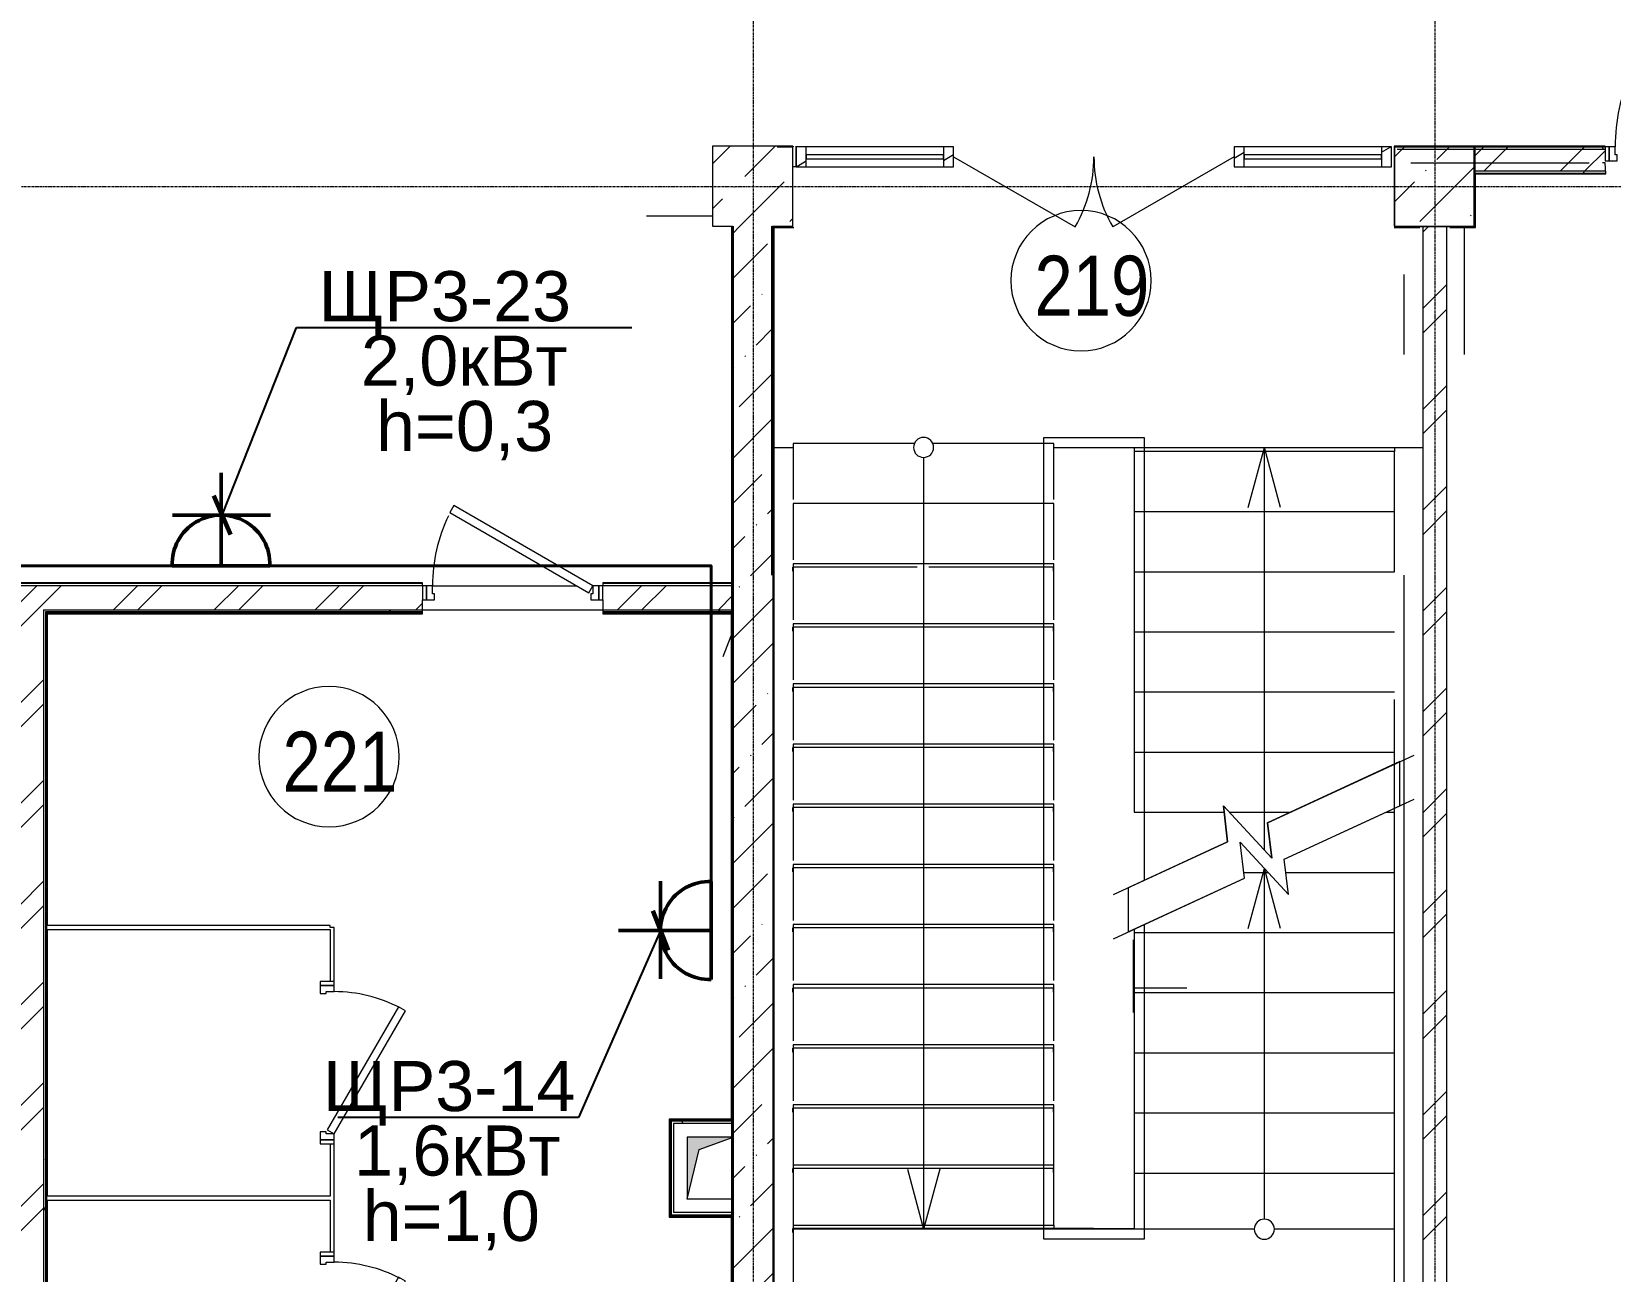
# Model space of a CAD drawing. Header units: metres. Extents: x 3659 to 143627, y -64119 to 51337.
# Drawn here: x 80463 to 88339, y -55696 to -49511 of the extents above; entities that cross this region are included whole.
import ezdxf

# ---------------------------------------------------------------- set-up
doc = ezdxf.new("R2010")
doc.units = ezdxf.units.M
doc.linetypes.add('ADSK_Линия сетки', pattern=[21, 12, -3, 3, -3])
for name, color, linetype, lineweight in [('A-AREA-IDEN', 7, 'Continuous', 9), ('A-DETL-GENF', 7, 'Continuous', 5), ('A-DETL-MBND', 7, 'Continuous', 5), ('A-DETL-THIN', 7, 'Continuous', 5), ('A-DOOR', 7, 'Continuous', 5), ('A-DOOR-FRAM', 7, 'Continuous', 13), ('A-FLOR', 7, 'Continuous', 5), ('A-GLAZ-CURT', 7, 'Continuous', 5), ('A-GLAZ-CWMG', 7, 'Continuous', 5), ('A-WALL', 7, 'Continuous', 5), ('A-WALL-PATT', 7, 'Continuous', 18), ('I-WALL', 7, 'Continuous', 5), ('S-COLS', 7, 'Continuous', 5), ('S-GRID', 7, 'Continuous', 9), ('Освещение', 1, 'Continuous', 50), ('Эл-свет раб.', 5, 'Continuous', 50), ('ЭЛ.сети', 5, 'Continuous', 100), ('ЭОМ', 7, 'Continuous', 40)]:
    doc.layers.add(name, color=color, linetype=linetype, lineweight=lineweight)
doc.layers.add('A-DETL', color=7, linetype='Continuous', lineweight=5, true_color=0x00a600)
doc.styles.add('GOST Common_I_1', font='ARIALN.TTF', dxfattribs={"height": 300})
doc.styles.add('STYLE1', font='arial.ttf', dxfattribs={"height": 250})
doc.styles.add('ГОСТ 2.304', font='CS_Gost2304.shx', dxfattribs={"width": 0.85})
doc.dimstyles.new('СПДС', dxfattribs={"dimscale": 100, "dimtxt": 2.5, "dimasz": 2.5, "dimexe": 1.25, "dimexo": 0.625, "dimtad": 1, "dimdec": 0, "dimrnd": 0.001, "dimtxsty": 'ГОСТ 2.304', "dimblk": 'OBLIQUE', "dimcen": 2.5, "dimdle": 2, "dimadec": 0, "dimazin": 2, "dimtfac": 0.75, "dimtdec": 0, "dimtmove": 1, "dimatfit": 3, "dimfxl": 1, "dimtolj": 1, "dimarcsym": 1})
pattern_1 = [(45, (0, 0), (84.19025, 308.69666), [396.875, -79.375, 3.353, -76.022])]
pattern_2 = [(45, (0, 0), (-251.4472, 251.4472), []), (45, (0, 381), (-251.4472, 251.4472), [])]
pattern_3 = [(0, (0, 0), (812.8, 203.2), [33.528, -576.072, 33.528, -576.072, -3251.2]), (0, (0, 0), (812.8, 203.2), [-1219.2, 33.528, -1185.672, 33.528, -576.072, -1422.4]), (0, (0, 0), (812.8, 203.2), [-3048, 33.528, -372.872, 33.528, -982.472]), (120, (304.8, 101.6), (-582.37636, 602.30545), [33.528, -576.072, 33.528, -576.072, -3251.2]), (120, (304.8, 101.6), (-582.37636, 602.30545), [-1219.2, 33.528, -1185.672, 33.528, -576.072, -1422.4]), (120, (304.8, 101.6), (-582.37636, 602.30545), [-3048, 33.528, -372.872, 33.528, -982.472]), (240, (406.4, 508), (-230.42364, -805.50545), [33.528, -576.072, 33.528, -576.072, -3251.2]), (240, (406.4, 508), (-230.42364, -805.50545), [-1219.2, 33.528, -1185.672, 33.528, -576.072, -1422.4]), (240, (406.4, 508), (-230.42364, -805.50545), [-3048, 33.528, -372.872, 33.528, -982.472])]
pattern_4 = [(50, (0, 0), (728.7365, -63.7558), [76.2, -838.2]), (355, (0, 0), (-140.9716, 764.2276), [60.96, -670.56]), (100.451, (60.7, -5.3), (587.77, 700.4668), [64.76, -712.36]), (46.184, (0, 203.2), (1084.316, -168.171), [114.3, -1257.3]), (96.636, (90.4, 189.2), (949.61, 989.71), [97.14, -1068.54]), (351.184, (0, 203.2), (949.62, 989.701), [91.44, -1005.84]), (21, (101.6, 152.4), (606.458, -409.0606), [76.2, -838.2]), (326, (101.6, 152.4), (247.2083, 736.753), [60.96, -670.56]), (71.451, (152.14, 118.3), (853.6683, 327.6855), [64.76, -712.36]), (37.5, (0, 0), (12.3547, 338.2201), [33.528, -628.904, 33.528, -647.192, -673.1]), (37.5, (0, 0), (12.3547, 338.2201), [-1343.152, 33.528, -639.572]), (7.5, (0, 0), (267.2789, 400.7221), [33.528, -354.584, 33.528, -613.664, -256.54]), (7.5, (0, 0), (267.2789, 400.7221), [-1035.304, 33.528, -223.012]), (327.5, (-226.57, 0), (542.3633, -22.91534), [33.528, -220.472, 33.528, -758.952, -1051.56]), (327.5, (-226.57, 0), (542.3633, -22.91534), [-1046.48, 33.528, -1018.032]), (317.5, (-328.17, 0), (592.517, 101.707), [33.528, -296.672, 33.528, -492.76, -746.76]), (317.5, (-328.17, 0), (592.517, 101.707), [-856.488, 33.528, -713.232])]
pattern_5 = [(0, (0, -600), (812.8, 203.2), [33.528, -576.072, 33.528, -576.072, -3251.2]), (0, (0, -600), (812.8, 203.2), [-1219.2, 33.528, -1185.672, 33.528, -576.072, -1422.4]), (0, (0, -600), (812.8, 203.2), [-3048, 33.528, -372.872, 33.528, -982.472]), (120, (304.8, -498.4), (-582.37636, 602.30545), [33.528, -576.072, 33.528, -576.072, -3251.2]), (120, (304.8, -498.4), (-582.37636, 602.30545), [-1219.2, 33.528, -1185.672, 33.528, -576.072, -1422.4]), (120, (304.8, -498.4), (-582.37636, 602.30545), [-3048, 33.528, -372.872, 33.528, -982.472]), (240, (406.4, -92), (-230.42364, -805.50545), [33.528, -576.072, 33.528, -576.072, -3251.2]), (240, (406.4, -92), (-230.42364, -805.50545), [-1219.2, 33.528, -1185.672, 33.528, -576.072, -1422.4]), (240, (406.4, -92), (-230.42364, -805.50545), [-3048, 33.528, -372.872, 33.528, -982.472])]

# ---------------------------------------------------------------- blocks, each defined once
blk = doc.blocks.new('Перекрытия 2 - Перекрытия 2-247100-2 этаж')
at = {"layer": 'A-FLOR', "lineweight": 20}
for p, q in [((53300, 2500), (53300, 2740.1)), ((53300, 2377.2), (53300, 2500)), ((53565.7, 2500), (53300, 2500))]:
    blk.add_line(p, q, dxfattribs=at)
blk = doc.blocks.new('Перекрытия 3 - Перекрытия 1-248223-2 этаж')
at = {"layer": 'A-FLOR', "lineweight": 20}
for p, q in [((51600, 4580), (51600, 4600)), ((52220.7, 4600), (51600, 4600)), ((52900, 4600), (52279.3, 4600)), ((52900, 4600), (52900, 4580)), ((51600, 4280), (51600, 4300)), ((52900, 4300), (51600, 4300)), ((52900, 4300), (52900, 4280)), ((51600, 3980), (51600, 4000)), ((52900, 4000), (51600, 4000)), ((52900, 4000), (52900, 3980)), ((51600, 3680), (51600, 3700)), ((52900, 3700), (51600, 3700)), ((52900, 3700), (52900, 3680)), ((51600, 3380), (51600, 3400)), ((52900, 3400), (51600, 3400)), ((52900, 3400), (52900, 3380)), ((51600, 3080), (51600, 3100)), ((52900, 3100), (51600, 3100)), ((52900, 3100), (52900, 3080)), ((51600, 2780), (51600, 2800)), ((52900, 2800), (51600, 2800)), ((52900, 2800), (52900, 2780)), ((51600, 2480), (51600, 2500)), ((52900, 2500), (51600, 2500)), ((52900, 2500), (52900, 2480)), ((51600, 2180), (51600, 2200)), ((52900, 2200), (51600, 2200)), ((52900, 2200), (52900, 2180)), ((51600, 1880), (51600, 1900)), ((52900, 1900), (51600, 1900)), ((52900, 1900), (52900, 1880)), ((51600, 1580), (51600, 1600)), ((52900, 1600), (51600, 1600)), ((52900, 1600), (52900, 1580)), ((51600, 1280), (51600, 1300)), ((53100, 1300), (51600, 1300))]:
    blk.add_line(p, q, dxfattribs=at)
blk = doc.blocks.new('Перекрытия 4 - Перекрытия 2-248267-2 этаж')
at = {"layer": 'A-FLOR', "lineweight": 20}
blk.add_line((53100, 1300), (53300, 1300), dxfattribs=at)
blk = doc.blocks.new('КДП АПК - КР_rvt-1-2 этаж')
at = {"layer": 'A-WALL-PATT', "lineweight": 20}
h = blk.add_hatch(dxfattribs=at)
h.set_pattern_fill('FP_137', color=256, style=0, pattern_type=2)
h.set_pattern_definition(pattern_1)
h.paths.add_polyline_path([(84037.5, -55945.6), (84162.7, -55945.6), (84162.7, -49845.6), (83962.7, -49845.6), (83962.7, -55945.6)], flags=0)
at = {"layer": 'S-COLS', "lineweight": 20}
h = blk.add_hatch(dxfattribs=at)
h.set_pattern_fill('FP_137', color=256, style=0, pattern_type=2)
h.set_pattern_definition(pattern_1)
h.paths.add_polyline_path([(84262.7, -49845.6), (84262.7, -49445.6), (83862.7, -49445.6), (83862.7, -49845.6), (84162.7, -49845.6)], flags=0)
h = blk.add_hatch(dxfattribs=at)
h.set_pattern_fill('FP_137', color=256, style=0, pattern_type=2)
h.set_pattern_definition(pattern_1)
h.paths.add_polyline_path([(87262.7, -49845.6), (87662.7, -49845.6), (87662.7, -49445.6), (87262.7, -49445.6)], flags=0)
at = {"layer": 'A-FLOR', "lineweight": 20}
for p, q in [((83862.7, -49795.6), (83532.7, -49795.6)), ((87612.7, -49845.6), (87612.7, -50485.6)), ((87312.7, -50485.6), (87312.7, -50085.6)), ((87312.7, -55945.6), (87312.7, -51585.6)), ((87262.7, -52205.6), (87262.7, -53165.2))]:
    blk.add_line(p, q, dxfattribs=at)
at = {"layer": 'I-WALL', "lineweight": 40}
for p, q in [((83962.7, -55945.6), (83962.7, -49845.6)), ((84162.7, -49845.6), (84162.7, -51585.6))]:
    blk.add_line(p, q, dxfattribs=at)
at = {"layer": 'S-COLS', "lineweight": 20}
for p, q in [((84262.7, -49445.6), (83862.7, -49445.6)), ((83862.7, -49445.6), (83862.7, -49845.6)), ((84262.7, -49845.6), (84262.7, -49445.6)), ((87662.7, -49445.6), (87262.7, -49445.6)), ((87262.7, -49445.6), (87262.7, -49845.6)), ((87662.7, -49845.6), (87662.7, -49445.6)), ((83862.7, -49845.6), (83962.7, -49845.6)), ((84162.7, -49845.6), (84262.7, -49845.6)), ((87262.7, -49845.6), (87662.7, -49845.6))]:
    blk.add_line(p, q, dxfattribs=at)
at = {"lineweight": 20}
for name in ['Перекрытия 3 - Перекрытия 1-248223-2 этаж', 'Перекрытия 2 - Перекрытия 2-247100-2 этаж', 'Перекрытия 4 - Перекрытия 2-248267-2 этаж']:
    blk.add_blockref(name, (32662.7, -56145.6), dxfattribs=at)
blk = doc.blocks.new('Системная панель - С остеклением-2292336-2 этаж')
at = {"layer": 'A-GLAZ-CURT', "lineweight": 13}
for p, q in [((342.5, 10), (-342.5, 10)), ((-342.5, 10), (-342.5, -10)), ((342.5, -10), (342.5, 10)), ((-342.5, -10), (342.5, -10))]:
    blk.add_line(p, q, dxfattribs=at)
blk = doc.blocks.new('Системная панель - С остеклением-1272919-2 этаж')
at = {"layer": 'A-GLAZ-CURT', "lineweight": 13}
for p, q in [((342.5, 10), (-342.5, 10)), ((-342.5, 10), (-342.5, -10)), ((342.5, -10), (342.5, 10)), ((-342.5, -10), (342.5, -10))]:
    blk.add_line(p, q, dxfattribs=at)
blk = doc.blocks.new('Прямоугольный импост - 50 x 100мм-V69-2 этаж')
at = {"layer": 'A-GLAZ-CWMG'}
h = blk.add_hatch(dxfattribs=at)
h.set_pattern_fill('FP_88', color=256, style=0, pattern_type=2)
h.set_pattern_definition([(150, (84277.65, 49535.64), (-60, -103.92305), [])])
h.paths.add_polyline_path([(-50, -50), (-50, 50), (0, 50), (0, -50)], flags=0)
at = {"layer": 'A-GLAZ-CWMG', "lineweight": 18}
for p, q in [((-50, -50), (-50, 50)), ((-50, 50), (0, 50)), ((0, 50), (0, -50)), ((0, -50), (-50, -50))]:
    blk.add_line(p, q, dxfattribs=at)
blk = doc.blocks.new('Прямоугольный импост - 50 x 100мм-1272820-2 этаж')
at = {"layer": 'A-GLAZ-CWMG'}
for p, q in [((85012.7, -49485.6), (84327.7, -49485.6)), ((84327.7, -49585.6), (85012.7, -49585.6))]:
    blk.add_line(p, q, dxfattribs=at)
blk = doc.blocks.new('Прямоугольный импост - 50 x 100мм-V70-2 этаж')
at = {"layer": 'A-GLAZ-CWMG'}
h = blk.add_hatch(dxfattribs=at)
h.set_pattern_fill('FP_89', color=256, style=0, pattern_type=2)
h.set_pattern_definition([(150, (86487.65, 49535.64), (-60, -103.92305), [])])
h.paths.add_polyline_path([(25, -50), (-25, -50), (-25, 50), (25, 50)], flags=0)
at = {"layer": 'A-GLAZ-CWMG', "lineweight": 18}
for p, q in [((-25, -50), (-25, 50)), ((-25, 50), (25, 50)), ((25, 50), (25, -50)), ((25, -50), (-25, -50))]:
    blk.add_line(p, q, dxfattribs=at)
blk = doc.blocks.new('Прямоугольный импост - 50 x 100мм-V71-2 этаж')
at = {"layer": 'A-GLAZ-CWMG'}
h = blk.add_hatch(dxfattribs=at)
h.set_pattern_fill('FP_90', color=256, style=0, pattern_type=2)
h.set_pattern_definition([(150, (85037.65, 49535.64), (-60, -103.92305), [])])
h.paths.add_polyline_path([(25, -50), (-25, -50), (-25, 50), (25, 50)], flags=0)
at = {"layer": 'A-GLAZ-CWMG', "lineweight": 18}
for p, q in [((-25, -50), (-25, 50)), ((-25, 50), (25, 50)), ((25, 50), (25, -50)), ((25, -50), (-25, -50))]:
    blk.add_line(p, q, dxfattribs=at)
blk = doc.blocks.new('Прямоугольный импост - 50 x 100мм-V72-2 этаж')
at = {"layer": 'A-GLAZ-CWMG'}
h = blk.add_hatch(dxfattribs=at)
h.set_pattern_fill('FP_91', color=256, style=0, pattern_type=2)
h.set_pattern_definition([(30, (-87247.65, 49535.64), (-60, 103.92305), [])])
h.paths.add_polyline_path([(0, -50), (0, 50), (-50, 50), (-50, -50)], flags=0)
at = {"layer": 'A-GLAZ-CWMG', "lineweight": 18}
for p, q in [((0, 50), (-50, 50)), ((-50, 50), (-50, -50)), ((0, -50), (0, 50)), ((-50, -50), (0, -50))]:
    blk.add_line(p, q, dxfattribs=at)
blk = doc.blocks.new('Дверь-Витраж-Двойная-Остекление - Ворота-Витраж-1278210-2 этаж')
at = {"layer": 'A-DOOR'}
for p, q in [((-700, 0), (-93.8, 350)), ((700, 0), (93.8, 350))]:
    blk.add_line(p, q, dxfattribs=at)
for centre, start, end in [((-700, 0), 0, 30), ((700, 0), 150, 180)]:
    blk.add_arc(centre, 700, start, end, dxfattribs=at)
blk = doc.blocks.new('AC_Дверь_Однопольная_ДеревяннаяВнутренняя_ГОСТ6629-88 - ДГ 21-9Л-1469641-2 этаж')
at = {"layer": 'A-DOOR', "lineweight": 13}
for p, q in [((-292.8, 460), (-312.8, 425.4)), ((-312.8, 425.4), (380, 25.4)), ((400, 60), (-292.8, 460)), ((380, 25.4), (400, 60))]:
    blk.add_line(p, q, dxfattribs=at)
at = {"layer": 'A-DOOR', "lineweight": 18}
for p, q in [((-430, 60), (-450, 60)), ((-450, 60), (-450, -10)), ((-430, -10), (-430, 60)), ((450, 60), (430, 60)), ((430, 60), (430, -10)), ((450, -10), (450, 60)), ((-450, -10), (-430, -10)), ((430, -10), (450, -10))]:
    blk.add_line(p, q, dxfattribs=at)
at = {"layer": 'A-DOOR'}
blk.add_arc((400, 60), 800, 154.09492, 180, dxfattribs=at)
at = {"layer": 'A-DOOR-FRAM'}
for p, q in [((-400, 60), (-430, 60)), ((-430, 60), (-430, -10)), ((-400, 20), (-400, 60)), ((-390, 20), (-400, 20)), ((-390, -10), (-390, 20)), ((400, 20), (390, 20)), ((390, 20), (390, -10)), ((430, 60), (400, 60)), ((400, 60), (400, 20)), ((430, -10), (430, 60)), ((-430, -10), (-390, -10)), ((390, -10), (430, -10))]:
    blk.add_line(p, q, dxfattribs=at)
blk = doc.blocks.new('AC_Дверь_Однопольная_ДеревяннаяВнутренняя_ГОСТ6629-88 - ДГ 21-10Л-2270753-2 этаж')
at = {"layer": 'A-DOOR', "lineweight": 13}
for p, q in [((-333.1, 495), (-353.1, 460.4)), ((455, 40), (-333.1, 495)), ((-353.1, 460.4), (435, 5.4)), ((435, 5.4), (455, 40))]:
    blk.add_line(p, q, dxfattribs=at)
at = {"layer": 'A-DOOR', "lineweight": 18}
for p, q in [((-485, 40), (-505, 40)), ((-505, 40), (-505, -30)), ((-485, -30), (-485, 40)), ((505, 40), (485, 40)), ((485, 40), (485, -30)), ((505, -30), (505, 40)), ((-505, -30), (-485, -30)), ((485, -30), (505, -30))]:
    blk.add_line(p, q, dxfattribs=at)
at = {"layer": 'A-DOOR'}
blk.add_arc((455, 40), 910, 155.73648, 180, dxfattribs=at)
at = {"layer": 'A-DOOR-FRAM'}
for p, q in [((-455, 40), (-485, 40)), ((-485, 40), (-485, -30)), ((-455, 0), (-455, 40)), ((-445, 0), (-455, 0)), ((-445, -30), (-445, 0)), ((455, 0), (445, 0)), ((445, 0), (445, -30)), ((485, 40), (455, 40)), ((455, 40), (455, 0)), ((485, -30), (485, 40)), ((-485, -30), (-445, -30)), ((445, -30), (485, -30))]:
    blk.add_line(p, q, dxfattribs=at)
blk = doc.blocks.new('AC_Дверь_Однопольная_ДеревяннаяВнутренняя_ГОСТ6629-88 - ДГ 21-8Л-1377427-2 этаж')
at = {"layer": 'A-DOOR', "lineweight": 18}
for p, q in [((-385, 60), (-405, 60)), ((-405, 60), (-405, -10)), ((-385, -10), (-385, 60)), ((385, 60), (385, -10)), ((405, 60), (385, 60)), ((405, -10), (405, 60)), ((-405, -10), (-385, -10)), ((385, -10), (405, -10))]:
    blk.add_line(p, q, dxfattribs=at)
at = {"layer": 'A-DOOR', "lineweight": 13}
for p, q in [((-335, 24.6), (-355, -10)), ((279.9, -330.4), (-335, 24.6)), ((-355, -10), (259.9, -365)), ((259.9, -365), (279.9, -330.4))]:
    blk.add_line(p, q, dxfattribs=at)
at = {"layer": 'A-DOOR'}
blk.add_arc((-355, -10), 710, 332.47162, 0, dxfattribs=at)
at = {"layer": 'A-DOOR-FRAM'}
for p, q in [((-385, 60), (-385, -10)), ((-345, 60), (-385, 60)), ((-355, -10), (-355, 30)), ((-355, 30), (-345, 30)), ((-345, 30), (-345, 60)), ((385, 60), (345, 60)), ((345, 60), (345, 30)), ((345, 30), (355, 30)), ((355, 30), (355, -10)), ((385, -10), (385, 60)), ((-385, -10), (-355, -10)), ((355, -10), (385, -10))]:
    blk.add_line(p, q, dxfattribs=at)
blk = doc.blocks.new('Розетка штепсельная с заземляющим контактом скрытой установки IP20')
at = {"layer": 'Эл-свет раб.', "ltscale": 0.3}
for p, q in [((191574.8, -246568.3), (191574.8, -246105.7)), ((191816.2, -246316.2), (191328.6, -246316.2)), ((191818.7, -246568.3), (191331, -246568.3))]:
    blk.add_line(p, q, dxfattribs=at)
at = {"layer": 'Эл-свет раб.', "ltscale": 0.3, "extrusion": (0, 0, -1)}
blk.add_ellipse((191574.8, -246560.1), major_axis=(-172.5, 172.5), ratio=1, start_param=5.464002, end_param=8.673165, dxfattribs=at)
blk = doc.blocks.new('_Oblique')
at = {"color": 0, "linetype": 'ByBlock', "lineweight": -2}
blk.add_line((-0.5, -0.5), (0.5, 0.5), dxfattribs=at)
blk = doc.blocks.new('ПСС_Марка_помещения - Имя_2_5мм-224473-2 этаж')
at = {"layer": 'A-AREA-IDEN'}
for start, end in [(360, 180), (180, 360)]:
    blk.add_arc((-0.074, 0.039), 3.5, start, end, dxfattribs=at)

msp = doc.modelspace()

# ---------------------------------------------------------------- hatches: boundary and pattern name
at = {"layer": 'A-DETL-GENF'}
msp.add_hatch(color=256, dxfattribs=at).paths.add_polyline_path([(83732.6532, -55336.4958), (83793.5085, -55088.0595), (83962.6532, -55026.4958), (83732.6532, -55026.4958), (83732.6532, -55206.0116)], flags=0)
at = {"layer": 'A-WALL-PATT', "lineweight": 5}
h = msp.add_hatch(dxfattribs=at)
h.set_pattern_fill('FP_40', color=256, style=0, pattern_type=2)
h.set_pattern_definition(pattern_5)
h.paths.add_polyline_path([(87641.4267, -50085.6443), (88312.6532, -50085.6443), (88312.6532, -50082.6443), (87261.596, -50082.6443), (87261.596, -50085.6443), (87342.6532, -50085.6443)], flags=0)
h.paths.add_polyline_path([(90960.1176, -50085.6443), (90960.1176, -50082.6443), (89322.6532, -50082.6443), (89322.6532, -50085.6443), (90956.2332, -50085.6443)], flags=0)
h = msp.add_hatch(dxfattribs=at)
h.set_pattern_fill('FP_40', color=256, style=0, pattern_type=2)
h.set_pattern_definition(pattern_5)
h.paths.add_polyline_path([(90730.5462, -50098.1443), (90956.2332, -50098.1443), (90956.2332, -50085.6443), (89322.6532, -50085.6443), (89322.6532, -50098.1443)], flags=0)
h.paths.add_polyline_path([(87342.6532, -50098.1443), (88312.6532, -50098.1443), (88312.6532, -50085.6443), (87275.1532, -50085.6443), (87275.1532, -50098.1443)], flags=0)
h = msp.add_hatch(dxfattribs=at)
h.set_pattern_fill('FP_1', color=256, style=0, pattern_type=2)
h.set_pattern_definition(pattern_2)
h.paths.add_polyline_path([(90730.5462, -50205.6443), (90925.158, -50205.6443), (90925.158, -50085.6443), (89322.6532, -50085.6443), (89322.6532, -50205.6443)], flags=0)
h.paths.add_polyline_path([(87662.6532, -50205.6443), (88312.6532, -50205.6443), (88312.6532, -50085.6443), (87662.6532, -50085.6443)], flags=0)
h = msp.add_hatch(dxfattribs=at)
h.set_pattern_fill('FP_40', color=256, style=0, pattern_type=2)
h.set_pattern_definition(pattern_3)
h.paths.add_polyline_path([(89319.6532, -50217.6443), (90925.158, -50217.6443), (90925.158, -50205.6443), (89319.6532, -50205.6443)], flags=0)
h.paths.add_polyline_path([(88315.6532, -50217.6443), (88315.6532, -50205.6443), (87663.096, -50205.6443), (87663.096, -50217.6443)], flags=0)
h = msp.add_hatch(dxfattribs=at)
h.set_pattern_fill('FP_40', color=256, style=0, pattern_type=2)
h.set_pattern_definition(pattern_3)
h.paths.add_polyline_path([(88315.6532, -50220.6443), (88315.6532, -50217.6443), (87663.096, -50217.6443), (87663.096, -50220.6443), (87666.096, -50220.6443)], flags=0)
h.paths.add_polyline_path([(90730.5462, -50220.6443), (90925.158, -50220.6443), (90925.158, -50217.6443), (89319.6532, -50217.6443), (89319.6532, -50220.6443)], flags=0)
h = msp.add_hatch(dxfattribs=at)
h.set_pattern_fill('FP_1', color=256, style=0, pattern_type=2)
h.set_pattern_definition(pattern_2)
h.paths.add_polyline_path([(87522.6532, -56585.6443), (87522.6532, -50485.6443), (87402.6532, -50485.6443), (87402.6532, -56585.6443)], flags=0)
h = msp.add_hatch(dxfattribs=at)
h.set_pattern_fill('FP_1', color=256, style=0, pattern_type=2)
h.set_pattern_definition(pattern_2)
h.paths.add_polyline_path([(83962.6532, -52395.6443), (83962.6532, -52275.6443), (83312.6532, -52275.6443), (83312.6532, -52395.6443), (83522.6007, -52395.6443)], flags=0)
h.paths.add_polyline_path([(76642.6532, -52395.6443), (79112.6532, -52395.6443), (79112.6532, -52275.6443), (76632.6532, -52275.6443), (76632.6532, -52395.6443)], flags=0)
h.paths.add_polyline_path([(81463.1878, -52395.6443), (82412.6532, -52395.6443), (82412.6532, -52275.6443), (80012.6532, -52275.6443), (80012.6532, -52395.6443), (80542.6532, -52395.6443)], flags=0)
h = msp.add_hatch(dxfattribs=at)
h.set_pattern_fill('FP_40', color=256, style=0, pattern_type=2)
h.set_pattern_definition(pattern_3)
h.paths.add_polyline_path([(81463.1878, -52263.6443), (82412.6532, -52263.6443), (82412.6532, -52260.6443), (80012.6532, -52260.6443), (80012.6532, -52263.6443), (80433.4813, -52263.6443)], flags=0)
h.paths.add_polyline_path([(83959.6532, -52263.6443), (83959.6532, -52260.6443), (83312.6532, -52260.6443), (83312.6532, -52263.6443), (83522.6007, -52263.6443)], flags=0)
h.paths.add_polyline_path([(78374.0683, -52263.6443), (79112.6532, -52263.6443), (79112.6532, -52260.6443), (78272.6663, -52260.6443), (78272.6663, -52263.6443)], flags=0)
h = msp.add_hatch(dxfattribs=at)
h.set_pattern_fill('FP_1', color=256, style=0, pattern_type=2)
h.set_pattern_definition(pattern_2)
h.paths.add_polyline_path([(80433.4813, -58585.4621), (80522.6532, -58585.4621), (80522.6532, -52395.6443), (80402.6532, -52395.6443), (80402.6532, -58585.4621)], flags=0)
h = msp.add_hatch(dxfattribs=at)
h.set_pattern_fill('FP_40', color=256, style=0, pattern_type=2)
h.set_pattern_definition(pattern_3)
h.paths.add_polyline_path([(80522.6532, -56275.6443), (80532.6532, -56275.6443), (80532.6532, -52395.6443), (80522.6532, -52395.6443), (80522.6532, -56270.6443)], flags=0)
h = msp.add_hatch(dxfattribs=at)
h.set_pattern_fill('FP_40', color=256, style=0, pattern_type=2)
h.set_pattern_definition(pattern_3)
h.paths.add_polyline_path([(82412.6532, -52405.6443), (82412.6532, -52395.6443), (80532.6532, -52395.6443), (80532.6532, -52405.6443), (81463.1878, -52405.6443)], flags=0)
h.paths.add_polyline_path([(83962.6532, -52405.6443), (83962.6532, -52395.6443), (83312.6532, -52395.6443), (83312.6532, -52405.6443), (83522.6007, -52405.6443)], flags=0)
h = msp.add_hatch(dxfattribs=at)
h.set_pattern_fill('FP_41', color=256, style=0, pattern_type=2)
h.set_pattern_definition(pattern_4)
h.paths.add_polyline_path([(80532.6532, -56275.6443), (80537.6532, -56275.6443), (80537.6532, -52405.6443), (80532.6532, -52405.6443), (80532.6532, -56270.6443)], flags=0)
h = msp.add_hatch(dxfattribs=at)
h.set_pattern_fill('FP_41', color=256, style=0, pattern_type=2)
h.set_pattern_definition(pattern_4)
h.paths.add_polyline_path([(83962.6532, -52410.6443), (83962.6532, -52405.6443), (83312.6532, -52405.6443), (83312.6532, -52410.6443), (83957.6532, -52410.6443)], flags=0)
h.paths.add_polyline_path([(82412.6532, -52410.6443), (82412.6532, -52405.6443), (80537.6532, -52405.6443), (80537.6532, -52410.6443), (81463.1878, -52410.6443)], flags=0)
h = msp.add_hatch(dxfattribs=at)
h.set_pattern_fill('FP_1', color=256, style=0, pattern_type=2)
h.set_pattern_definition(pattern_2)
h.paths.add_polyline_path([(80542.6532, -56270.6443), (80542.6532, -55340.6443), (80537.6532, -55340.6443), (80537.6532, -56270.6443)], flags=0)
h.paths.add_polyline_path([(80537.6532, -55320.6443), (80542.6532, -55320.6443), (80542.6532, -53990.6443), (80537.6532, -53990.6443), (80537.6532, -55206.0116)], flags=0)
h.paths.add_polyline_path([(80542.6532, -53970.6443), (80542.6532, -52410.6443), (80537.6532, -52410.6443), (80537.6532, -53970.6443)], flags=0)
h = msp.add_hatch(dxfattribs=at)
h.set_pattern_fill('FP_1', color=256, style=0, pattern_type=2)
h.set_pattern_definition(pattern_2)
h.paths.add_polyline_path([(83957.6532, -52415.6443), (83957.6532, -52410.6443), (83312.6532, -52410.6443), (83312.6532, -52415.6443), (83952.6532, -52415.6443)], flags=0)
h.paths.add_polyline_path([(82412.6532, -52415.6443), (82412.6532, -52410.6443), (80542.6532, -52410.6443), (80542.6532, -52415.6443), (81463.1878, -52415.6443)], flags=0)
h = msp.add_hatch(dxfattribs=at)
h.set_pattern_fill('FP_1', color=256, style=0, pattern_type=2)
h.set_pattern_definition(pattern_2)
h.paths.add_polyline_path([(83952.6532, -54941.4958), (83957.6532, -54941.4958), (83957.6532, -52415.6443), (83952.6532, -52415.6443), (83952.6532, -54936.4958)], flags=0)
h = msp.add_hatch(dxfattribs=at)
h.set_pattern_fill('FP_41', color=256, style=0, pattern_type=2)
h.set_pattern_definition(pattern_4)
h.paths.add_polyline_path([(83957.6532, -54946.4958), (83962.6532, -54946.4958), (83962.6532, -52410.6443), (83957.6532, -52410.6443), (83957.6532, -54941.4958)], flags=0)
h = msp.add_hatch(dxfattribs=at)
h.set_pattern_fill('FP_1', color=256, style=0, pattern_type=2)
h.set_pattern_definition(pattern_2)
h.paths.add_polyline_path([(83647.6532, -55421.4958), (83647.6532, -54941.4958), (83642.6532, -54936.4958), (83642.6532, -55421.4958)], flags=0)
h = msp.add_hatch(dxfattribs=at)
h.set_pattern_fill('FP_1', color=256, style=0, pattern_type=2)
h.set_pattern_definition(pattern_2)
h.paths.add_polyline_path([(83952.6532, -54941.4958), (83952.6532, -54936.4958), (83642.6532, -54936.4958), (83647.6532, -54941.4958)], flags=0)
h = msp.add_hatch(dxfattribs=at)
h.set_pattern_fill('FP_41', color=256, style=0, pattern_type=2)
h.set_pattern_definition(pattern_4)
h.paths.add_polyline_path([(83647.6532, -55416.4958), (83652.6532, -55415.4958), (83652.6532, -54946.4958), (83647.6532, -54941.4958), (83647.6532, -55206.0116)], flags=0)
h = msp.add_hatch(dxfattribs=at)
h.set_pattern_fill('FP_40', color=256, style=0, pattern_type=2)
h.set_pattern_definition(pattern_3)
h.paths.add_polyline_path([(83665.1532, -54957.9958), (83962.6532, -54957.9958), (83962.6532, -54945.4958), (83653.6532, -54946.4958)], flags=0)
h = msp.add_hatch(dxfattribs=at)
h.set_pattern_fill('FP_1', color=256, style=0, pattern_type=2)
h.set_pattern_definition(pattern_2)
h.paths.add_polyline_path([(83642.6532, -55426.4958), (83957.6532, -55426.4958), (83957.6532, -55421.4958), (83642.6532, -55421.4958)], flags=0)
h = msp.add_hatch(dxfattribs=at)
h.set_pattern_fill('FP_1', color=256, style=0, pattern_type=2)
h.set_pattern_definition(pattern_2)
h.paths.add_polyline_path([(83957.6532, -56580.6443), (83957.6532, -55426.4958), (83952.6532, -55426.4958), (83952.6532, -56580.6443)], flags=0)
h = msp.add_hatch(dxfattribs=at)
h.set_pattern_fill('FP_41', color=256, style=0, pattern_type=2)
h.set_pattern_definition(pattern_4)
h.paths.add_polyline_path([(83957.6532, -56585.6443), (83962.6532, -56585.6443), (83962.6532, -55421.4958), (83957.6532, -55421.4958), (83957.6532, -56580.6443)], flags=0)

# ---------------------------------------------------------------- linework, layer by layer
at = {"layer": 'A-DETL', "color": 7, "lineweight": 18}
for p, q in [((86532.2684, -51885.6443), (86612.6532, -51585.6443)), ((86612.6532, -53594.6922), (86612.6532, -51585.6443)), ((86693.038, -51885.6443), (86612.6532, -51585.6443)), ((84912.6532, -51635.6443), (84912.6532, -55485.6443)), ((86628.3331, -53458.5055), (87359.6532, -53120.3437)), ((86429.4426, -53552.6453), (86408.0638, -53373.9194)), ((86408.0638, -53373.9194), (86649.3617, -53634.3044)), ((86712.2735, -53640.0379), (87359.6532, -53340.69)), ((86649.3617, -53634.3044), (86628.3331, -53458.5055)), ((85859.8664, -53816.0169), (86429.4426, -53552.6453)), ((86513.383, -53734.1777), (86492.0043, -53555.4518)), ((86492.0043, -53555.4518), (86733.3021, -53815.8368)), ((86532.2684, -53985.6443), (86612.6532, -53685.6443)), ((86612.6532, -55435.6443), (86612.6532, -53685.6443)), ((86693.038, -53985.6443), (86612.6532, -53685.6443)), ((86733.3021, -53815.8368), (86712.2735, -53640.0379)), ((85859.8664, -54036.3632), (86513.383, -53734.1777)), ((84832.2684, -55185.6443), (84912.6532, -55485.6443)), ((84993.038, -55185.6443), (84912.6532, -55485.6443)), ((86562.6532, -55485.6443), (84262.6532, -55485.6443)), ((84262.6532, -55485.6443), (84262.6532, -56585.6443)), ((87262.6532, -55485.6443), (86662.6532, -55485.6443)), ((87262.6532, -56585.6443), (87262.6532, -55485.6443))]:
    msp.add_line(p, q, dxfattribs=at)
for centre, start, end in [((84912.6532, -51585.6443), 0, 180), ((84912.6532, -51585.6443), 180, 0), ((86612.6532, -55485.6443), 360, 180), ((86612.6532, -55485.6443), 180, 0)]:
    msp.add_arc(centre, 50, start, end, dxfattribs=at)
at = {"layer": 'A-DETL-MBND'}
for p, q in [((85962.6338, -51585.6443), (85962.6338, -51605.5798)), ((87262.6338, -51585.6443), (87262.6338, -51605.5798)), ((87262.6338, -51605.5798), (85962.6338, -51605.5798))]:
    msp.add_line(p, q, dxfattribs=at)
at = {"layer": 'A-DETL-THIN'}
for p, q in [((85512.6532, -51535.6443), (86012.6532, -51535.6443)), ((85512.6532, -55535.6443), (85512.6532, -51535.6443)), ((86012.6532, -51535.6443), (86012.6532, -53745.3684)), ((86012.6532, -53965.7147), (86012.6532, -55535.6443)), ((83732.6532, -55026.4958), (83732.6532, -55336.4958)), ((83962.6532, -55026.4958), (83732.6532, -55026.4958)), ((83793.5085, -55088.0595), (83962.6532, -55026.4958)), ((83732.6532, -55336.4958), (83793.5085, -55088.0595)), ((86012.6532, -55535.6443), (85512.6532, -55535.6443))]:
    msp.add_line(p, q, dxfattribs=at)
at = {"layer": 'A-DETL-THIN', "color": 7, "true_color": 0xffffff}
for p, q in [((87289.3653, -53152.8447), (86628.3331, -53458.5055)), ((87289.3653, -53373.1911), (87289.3653, -53152.8447)), ((86649.3617, -53634.3044), (86408.0638, -53373.9194)), ((86408.0638, -53373.9194), (86429.4426, -53552.6453)), ((86712.2735, -53640.0379), (87289.3653, -53373.1911)), ((86628.3331, -53458.5055), (86649.3617, -53634.3044)), ((86429.4426, -53552.6453), (85932.6532, -53782.3603)), ((86513.383, -53734.1777), (86492.0043, -53555.4518)), ((86492.0043, -53555.4518), (86733.3021, -53815.8368)), ((86733.3021, -53815.8368), (86712.2735, -53640.0379)), ((85932.6532, -54002.7067), (86513.383, -53734.1777)), ((85932.6532, -53782.3603), (85932.6532, -54002.7067))]:
    msp.add_line(p, q, dxfattribs=at)
at = {"layer": 'A-FLOR', "lineweight": 18}
for p, q in [((87263.096, -50485.6443), (87263.096, -50085.6443)), ((87662.6532, -50205.6443), (87662.6532, -50485.6443)), ((87534.6532, -50485.6443), (87522.6532, -50485.6443)), ((84165.6532, -51585.6443), (84262.6532, -51585.6443)), ((84867.2809, -51565.6443), (84262.6712, -51565.6443)), ((84262.6712, -51565.6443), (84262.6712, -51845.6443)), ((85562.6712, -51565.6443), (84958.0255, -51565.6443)), ((85562.6712, -51845.6443), (85562.6712, -51565.6443)), ((85562.6712, -51585.6443), (87402.6532, -51585.6443)), ((85962.634, -51605.5798), (85962.634, -51905.5671)), ((87262.634, -51905.5671), (87262.634, -51605.5798)), ((85562.6712, -51865.6443), (84262.6712, -51865.6443)), ((84262.6712, -51865.6443), (84262.6712, -52145.6443)), ((85562.6712, -52145.6443), (85562.6712, -51865.6443)), ((85962.634, -51905.5671), (87262.634, -51905.5671)), ((85962.634, -51905.5671), (85962.634, -52205.5573)), ((87262.634, -52205.5573), (87262.634, -51905.5671)), ((85562.6734, -52165.6541), (84262.6734, -52165.6541)), ((84262.6734, -52165.6541), (84262.6734, -52445.6443)), ((85562.6734, -52445.6443), (85562.6734, -52165.6541)), ((85962.634, -52205.5573), (87262.634, -52205.5573)), ((85962.6362, -52205.5573), (85962.6362, -52505.5476)), ((82462.6532, -52275.6443), (83182.6532, -52275.6443)), ((82462.6532, -52275.6443), (83182.6532, -52275.6443)), ((85562.6712, -52465.6443), (84262.6712, -52465.6443)), ((84262.6712, -52465.6443), (84262.6712, -52745.6443)), ((85562.6712, -52745.6443), (85562.6712, -52465.6443)), ((85962.6362, -52505.5476), (87262.6362, -52505.5476)), ((85962.6385, -52505.5476), (85962.6385, -52805.5573)), ((85562.6689, -52765.6541), (84262.6689, -52765.6541)), ((84262.6689, -52765.6541), (84262.6689, -53045.6443)), ((85562.6689, -53045.6443), (85562.6689, -52765.6541)), ((85962.6385, -52805.5573), (87262.6385, -52805.5573)), ((85962.6407, -52805.5573), (85962.6407, -53105.5476)), ((85562.6667, -53065.6443), (84262.6667, -53065.6443)), ((84262.6667, -53065.6443), (84262.6667, -53345.6443)), ((85562.6667, -53345.6443), (85562.6667, -53065.6443)), ((85962.6407, -53105.5476), (87262.6407, -53105.5476)), ((85962.643, -53105.5476), (85962.643, -53405.5573)), ((85562.6644, -53365.6541), (84262.6644, -53365.6541)), ((84262.6644, -53365.6541), (84262.6644, -53645.6443)), ((85562.6644, -53645.6443), (85562.6644, -53365.6541)), ((87262.643, -53405.5573), (87262.643, -53385.5475)), ((85962.643, -53405.5573), (86411.8483, -53405.5573)), ((86437.3826, -53405.5573), (86742.8406, -53405.5573)), ((87219.369, -53405.5573), (87262.643, -53405.5573)), ((87262.6452, -53705.5573), (87262.6452, -53405.5573)), ((85562.6622, -53665.6443), (84262.6622, -53665.6443)), ((84262.6622, -53665.6443), (84262.6622, -53945.6443)), ((85562.6622, -53945.6443), (85562.6622, -53665.6443)), ((86509.9595, -53705.5573), (86631.1065, -53705.5573)), ((86720.1108, -53705.5573), (87262.6452, -53705.5573)), ((87262.6475, -54005.5671), (87262.6475, -53705.5573)), ((85562.6599, -53965.6541), (84262.6599, -53965.6541)), ((84262.6599, -53965.6541), (84262.6599, -54245.6443)), ((85562.6599, -54245.6443), (85562.6599, -53965.6541)), ((85962.6475, -53988.8373), (85962.6475, -54005.5671)), ((85962.6475, -54005.5671), (87262.6475, -54005.5671)), ((85962.6497, -54005.5671), (85962.6497, -54305.5573)), ((87262.6497, -54305.5573), (87262.6497, -54005.5671)), ((85562.6577, -54265.6443), (84262.6577, -54265.6443)), ((84262.6577, -54265.6443), (84262.6577, -54545.6443)), ((85562.6577, -54545.6443), (85562.6577, -54265.6443)), ((85962.6497, -54305.5573), (87262.6497, -54305.5573)), ((85962.652, -54305.5573), (85962.652, -54605.5671)), ((87262.652, -54605.5671), (87262.652, -54305.5573)), ((85562.6554, -54565.6541), (84262.6554, -54565.6541)), ((84262.6554, -54565.6541), (84262.6554, -54845.6443)), ((85562.6554, -54845.6443), (85562.6554, -54565.6541)), ((85962.652, -54605.5671), (87262.652, -54605.5671)), ((85962.6542, -54605.5671), (85962.6542, -54905.5573)), ((87262.6542, -54905.5573), (87262.6542, -54605.5671)), ((85562.6532, -54865.6443), (84262.6532, -54865.6443)), ((84262.6532, -54865.6443), (84262.6532, -55465.6316)), ((85562.6532, -55465.6316), (85562.6532, -54865.6443)), ((85962.652, -54905.5573), (85962.652, -55205.5671)), ((85962.6542, -54905.5573), (87262.6542, -54905.5573)), ((87262.652, -55205.5671), (87262.652, -54905.5573)), ((85562.6532, -55165.6443), (84262.6532, -55165.6443)), ((85962.652, -55205.5671), (87262.652, -55205.5671)), ((85962.6542, -55205.5671), (85962.6542, -55485.6443)), ((87262.6542, -55485.6443), (87262.6542, -55205.5671))]:
    msp.add_line(p, q, dxfattribs=at)
at = {"layer": 'A-FLOR', "lineweight": 13}
for p, q in [((82412.6532, -52395.6443), (83312.6532, -52395.6443)), ((83912.6532, -52629.3499), (83952.6532, -52525.4807))]:
    msp.add_line(p, q, dxfattribs=at)
at = {"layer": 'A-WALL', "lineweight": 18}
for p, q in [((84182.6532, -50085.6443), (84262.6532, -50085.6443)), ((84262.6532, -50085.6443), (84250.1532, -50085.6443)), ((84277.6532, -50185.6443), (84277.6532, -50082.6443)), ((88312.6532, -50082.6443), (87261.596, -50082.6443)), ((87261.596, -50082.6443), (87261.596, -50085.6443)), ((87261.596, -50085.6443), (87275.1532, -50085.6443)), ((87262.6532, -50085.6443), (87342.6532, -50085.6443)), ((87662.6532, -50085.6443), (87662.6532, -50205.6443)), ((87662.6532, -50085.6443), (88312.6532, -50085.6443)), ((88312.6532, -50085.6443), (88312.6532, -50082.6443)), ((87342.6532, -50165.6443), (88232.6532, -50165.6443)), ((88315.6532, -50220.6443), (88312.6532, -50165.6443)), ((84277.6532, -50185.6443), (84262.6532, -50185.6443)), ((87262.6532, -50185.6443), (87259.6532, -50185.6443)), ((87662.6532, -50205.6443), (87663.096, -50205.6443)), ((87663.096, -50205.6443), (87663.096, -50485.6443)), ((87666.096, -50220.6443), (88315.6532, -50220.6443)), ((87666.096, -50488.6443), (87666.096, -50220.6443)), ((84262.6532, -50485.6443), (84162.6532, -50485.6443)), ((84162.6532, -50485.6443), (84162.6532, -51585.6443)), ((87663.096, -50485.6443), (87262.6532, -50485.6443)), ((87402.6532, -50485.6443), (87402.6532, -50488.6443)), ((84165.6532, -50488.6443), (84265.6532, -50488.6443)), ((84165.6532, -50488.6443), (84165.6532, -51585.6443)), ((87259.6532, -50488.6443), (87387.6532, -50488.6443)), ((87537.6532, -50488.6443), (87666.096, -50488.6443)), ((83962.6532, -54946.4958), (83962.6532, -51315.6443)), ((83962.6532, -51395.6443), (83959.6532, -51395.6443)), ((83959.6532, -51398.6443), (83959.6532, -52260.6443)), ((82412.6532, -52260.6443), (80337.1724, -52260.6443)), ((82412.6532, -52275.6443), (82412.6532, -52260.6443)), ((83959.6532, -52260.6443), (83312.6532, -52260.6443)), ((83312.6532, -52260.6443), (83312.6532, -52275.6443)), ((82412.6532, -52415.6443), (82412.6532, -52345.6443)), ((83312.6532, -52345.6443), (83312.6532, -52415.6443)), ((80522.6532, -52395.6443), (80542.6532, -52395.6443)), ((80542.6532, -52415.6443), (82412.6532, -52415.6443)), ((80542.6532, -53970.6443), (80542.6532, -52415.6443)), ((83312.6532, -52415.6443), (83952.6532, -52415.6443)), ((83952.6532, -52415.6443), (83952.6532, -54936.4958)), ((80542.6532, -55320.6443), (80542.6532, -53990.6443)), ((83642.6532, -54936.4958), (83642.6532, -55426.4958)), ((83952.6532, -54936.4958), (83642.6532, -54936.4958)), ((83653.6532, -54946.4958), (83652.6532, -54945.4958)), ((83652.6532, -54945.4958), (83652.6532, -54946.4958)), ((83652.6532, -54946.4958), (83653.6532, -54946.4958)), ((83962.6532, -54945.4958), (83952.6532, -54945.4958)), ((83952.6532, -54946.4958), (83962.6532, -54946.4958)), ((83962.6532, -55025.4958), (83962.6532, -54945.4958)), ((83732.6532, -55025.4958), (83962.6532, -55025.4958)), ((80542.6532, -56270.6443), (80542.6532, -55340.6443)), ((83962.6532, -55335.4958), (83732.8981, -55335.4958)), ((83962.6532, -55415.4958), (83962.6532, -55335.4958)), ((83642.6532, -55426.4958), (83952.6532, -55426.4958)), ((83652.6532, -55415.4958), (83962.6532, -55415.4958)), ((83652.6532, -55416.4958), (83652.6532, -55415.4958)), ((83962.6532, -55416.4958), (83652.6532, -55416.4958)), ((83952.6532, -55426.4958), (83952.6532, -56575.6443)), ((83962.6532, -56585.6443), (83962.6532, -55416.4958))]:
    msp.add_line(p, q, dxfattribs=at)
at = {"layer": 'A-WALL'}
for p, q in [((84262.6532, -50082.6443), (84262.6532, -50085.6443)), ((87275.1532, -50085.6443), (88312.6532, -50085.6443)), ((87275.1532, -50098.1443), (88312.6532, -50098.1443)), ((88312.6532, -50165.6443), (88300.1532, -50165.6443)), ((87663.096, -50205.6443), (88312.6532, -50205.6443)), ((87663.096, -50217.6443), (88315.6532, -50217.6443)), ((87522.6532, -56585.6443), (87522.6532, -50485.6443)), ((87402.6532, -50488.6443), (87402.6532, -56585.6443)), ((84162.6532, -55945.6443), (84162.6532, -51585.6443)), ((84162.6532, -51585.6443), (84165.6532, -51585.6443)), ((84165.6532, -51585.6443), (84165.6532, -55945.6443)), ((80337.1724, -52263.6443), (82412.6532, -52263.6443)), ((82412.6532, -52275.6443), (80337.1724, -52275.6443)), ((83312.6532, -52263.6443), (83962.6532, -52263.6443)), ((83962.6532, -52275.6443), (83312.6532, -52275.6443)), ((80522.6532, -52395.6443), (80522.6532, -56270.6443)), ((82412.6532, -52405.6443), (80532.6532, -52405.6443)), ((80532.6532, -52405.6443), (80532.6532, -56275.6443)), ((82412.6532, -52410.6443), (80537.6532, -52410.6443)), ((80537.6532, -52410.6443), (80537.6532, -56275.6443)), ((80542.6532, -52395.6443), (82412.6532, -52395.6443)), ((83312.6532, -52395.6443), (83962.6532, -52395.6443)), ((83962.6532, -52405.6443), (83312.6532, -52405.6443)), ((83957.6532, -52410.6443), (83312.6532, -52410.6443)), ((83957.6532, -54941.4958), (83957.6532, -52410.6443)), ((81952.6532, -53970.6443), (80542.6532, -53970.6443)), ((80542.6532, -53990.6443), (81952.6532, -53990.6443)), ((81952.6532, -53980.6443), (81952.6532, -53970.6443)), ((81972.6532, -53980.6443), (81952.6532, -53980.6443)), ((81952.6532, -53990.6443), (81952.6532, -54250.6443)), ((81972.6532, -54250.6443), (81972.6532, -53980.6443)), ((83647.6532, -54941.4958), (83647.6532, -55421.4958)), ((83647.6532, -54941.4958), (83957.6532, -54941.4958)), ((83652.6532, -54946.4958), (83652.6532, -55415.4958)), ((83952.6532, -54946.4958), (83653.6532, -54946.4958)), ((83665.1532, -54957.9958), (83665.1532, -55402.9958)), ((83962.6532, -54957.9958), (83665.1532, -54957.9958)), ((83952.6532, -54945.4958), (83952.6532, -54946.4958)), ((81952.6532, -55060.6443), (81952.6532, -55320.6443)), ((81972.6532, -55600.6443), (81972.6532, -55060.6443)), ((81952.6532, -55320.6443), (80542.6532, -55320.6443)), ((80542.6532, -55340.6443), (81952.6532, -55340.6443)), ((81952.6532, -55340.6443), (81952.6532, -55600.6443)), ((83647.6532, -55421.4958), (83957.6532, -55421.4958)), ((83962.6532, -55402.9958), (83665.1532, -55402.9958)), ((83957.6532, -56580.6443), (83957.6532, -55421.4958)), ((84262.653, -55465.6316), (85562.653, -55465.6316)), ((84262.653, -55465.6316), (84262.653, -55485.6316)), ((85562.653, -55465.6316), (85562.653, -55485.6316))]:
    msp.add_line(p, q, dxfattribs=at)
at = {"layer": 'S-GRID', "linetype": 'ADSK_Линия сетки'}
for p, q in [((84062.6532, -38095.4453), (84062.6532, -63301.3643)), ((87462.6532, -38095.4453), (87462.6532, -63301.3643)), ((95007.6236, -50285.6443), (30504.6406, -50285.6443))]:
    msp.add_line(p, q, dxfattribs=at)
at = {"layer": 'ЭЛ.сети', "color": 0, "lineweight": 40}
msp.add_lwpolyline([(79324.2408, -52175.6443), (81407.6532, -52175.6443), (83852.6532, -52175.6443), (83852.6532, -53995.6443)], dxfattribs=at)

# ---------------------------------------------------------------- block references
at = {"lineweight": 5}
msp.add_blockref('КДП АПК - КР_rvt-1-2 этаж', (-3, -637), dxfattribs=at)
at = {"layer": 'A-AREA-IDEN', "color": 18, "true_color": 0x000000, "xscale": 99.99999999999993, "yscale": 99.99999999999993, "zscale": 99.99999999999993}
for p in [(85705.4361, -50757.6119), (81954.1329, -53132.172)]:
    msp.add_blockref('ПСС_Марка_помещения - Имя_2_5мм-224473-2 этаж', p, dxfattribs=at)
at = {"layer": 'A-DOOR'}
for name, p in [('AC_Дверь_Однопольная_ДеревяннаяВнутренняя_ГОСТ6629-88 - ДГ 21-10Л-2270753-2 этаж', (88817.6532, -50125.6443)), ('AC_Дверь_Однопольная_ДеревяннаяВнутренняя_ГОСТ6629-88 - ДГ 21-9Л-1469641-2 этаж', (82862.6532, -52335.6443))]:
    msp.add_blockref(name, p, dxfattribs=at)
at = {"layer": 'A-DOOR', "rotation": 180}
msp.add_blockref('Дверь-Витраж-Двойная-Остекление - Ворота-Витраж-1278210-2 этаж', (85762.6532, -50135.6443), dxfattribs=at)
at = {"layer": 'A-DOOR', "color": 8, "true_color": 0x7f7f7f, "rotation": 89.99999999999959}
for p in [(81962.6532, -54655.6443), (81962.6532, -56005.6443)]:
    msp.add_blockref('AC_Дверь_Однопольная_ДеревяннаяВнутренняя_ГОСТ6629-88 - ДГ 21-8Л-1377427-2 этаж', p, dxfattribs=at)
at = {"layer": 'A-GLAZ-CURT', "rotation": 180}
for name, p in [('Системная панель - С остеклением-1272919-2 этаж', (84670.1532, -50135.6443)), ('Системная панель - С остеклением-2292336-2 этаж', (86855.1532, -50135.6443))]:
    msp.add_blockref(name, p, dxfattribs=at)
at = {"layer": 'A-GLAZ-CWMG', "extrusion": (0, 0, -1)}
for name, p in [('Прямоугольный импост - 50 x 100мм-V69-2 этаж', (-84277.6532, -50135.6443)), ('Прямоугольный импост - 50 x 100мм-V71-2 этаж', (-85037.6532, -50135.6443)), ('Прямоугольный импост - 50 x 100мм-V70-2 этаж', (-86487.6532, -50135.6443))]:
    msp.add_blockref(name, p, dxfattribs=at)
at = {"layer": 'A-GLAZ-CWMG'}
for name, p in [('Прямоугольный импост - 50 x 100мм-1272820-2 этаж', (0, -600)), ('Прямоугольный импост - 50 x 100мм-1272820-2 этаж', (2185, -600)), ('Прямоугольный импост - 50 x 100мм-V72-2 этаж', (87247.6532, -50135.6443))]:
    msp.add_blockref(name, p, dxfattribs=at)
at = {"layer": 'Освещение', "xscale": -1}
msp.add_blockref('Розетка штепсельная с заземляющим контактом скрытой установки IP20', (272982.4839, 194392.6988), dxfattribs=at)
at = {"layer": 'Освещение', "xscale": -1, "rotation": 90}
msp.add_blockref('Розетка штепсельная с заземляющим контактом скрытой установки IP20', (-162715.6899, 137579.1864), dxfattribs=at)

# ---------------------------------------------------------------- texts
at = {"layer": 'A-AREA-IDEN', "color": 18, "true_color": 0x000000, "char_height": 300, "width": 577.215, "attachment_point": 1, "style": 'GOST Common_I_1'}
for s, insert in [('219', (85465.7517, -50629.152)), ('221', (81714.4486, -53003.712))]:
    msp.add_mtext(s, dxfattribs=dict(at, insert=insert))
at = {"layer": 'Эл-свет раб.', "color": 7, "style": 'STYLE1'}
for s, p in [('ЩР3-23', (81894.6153, -50956.0141)), ('2,0кВт', (82105.8074, -51277.6541)), ('h=0,3', (82181.1876, -51603.4285, -386.7801)), ('ЩР3-14', (81916.2434, -54896.59)), ('1,6кВт', (82071.1484, -55218.23)), ('h=1,0', (82114.9618, -55544.0045, -386.7801))]:
    msp.add_text(s, height=250, dxfattribs=at).set_placement(p)

# ---------------------------------------------------------------- leaders
at = {"layer": 'ЭОМ', "lineweight": 25, "ltscale": 100}
for points in [[(81413.5071, -51923.5149), (81784.1309, -50987.7472), (83457.4124, -50987.7472)], [(83600.5238, -53995.6443), (83190.8893, -54928.3232), (81990.8893, -54928.3232)]]:
    msp.add_leader(points, dimstyle='СПДС', override={"dimasz": 1.5, "dimtad": 0, "dimldrblk": 'ArchTick', "dimfxl": 1.25, "dimtfill": 1, "dimlwd": 25}, dxfattribs=at)

doc.saveas('drawing.dxf')
